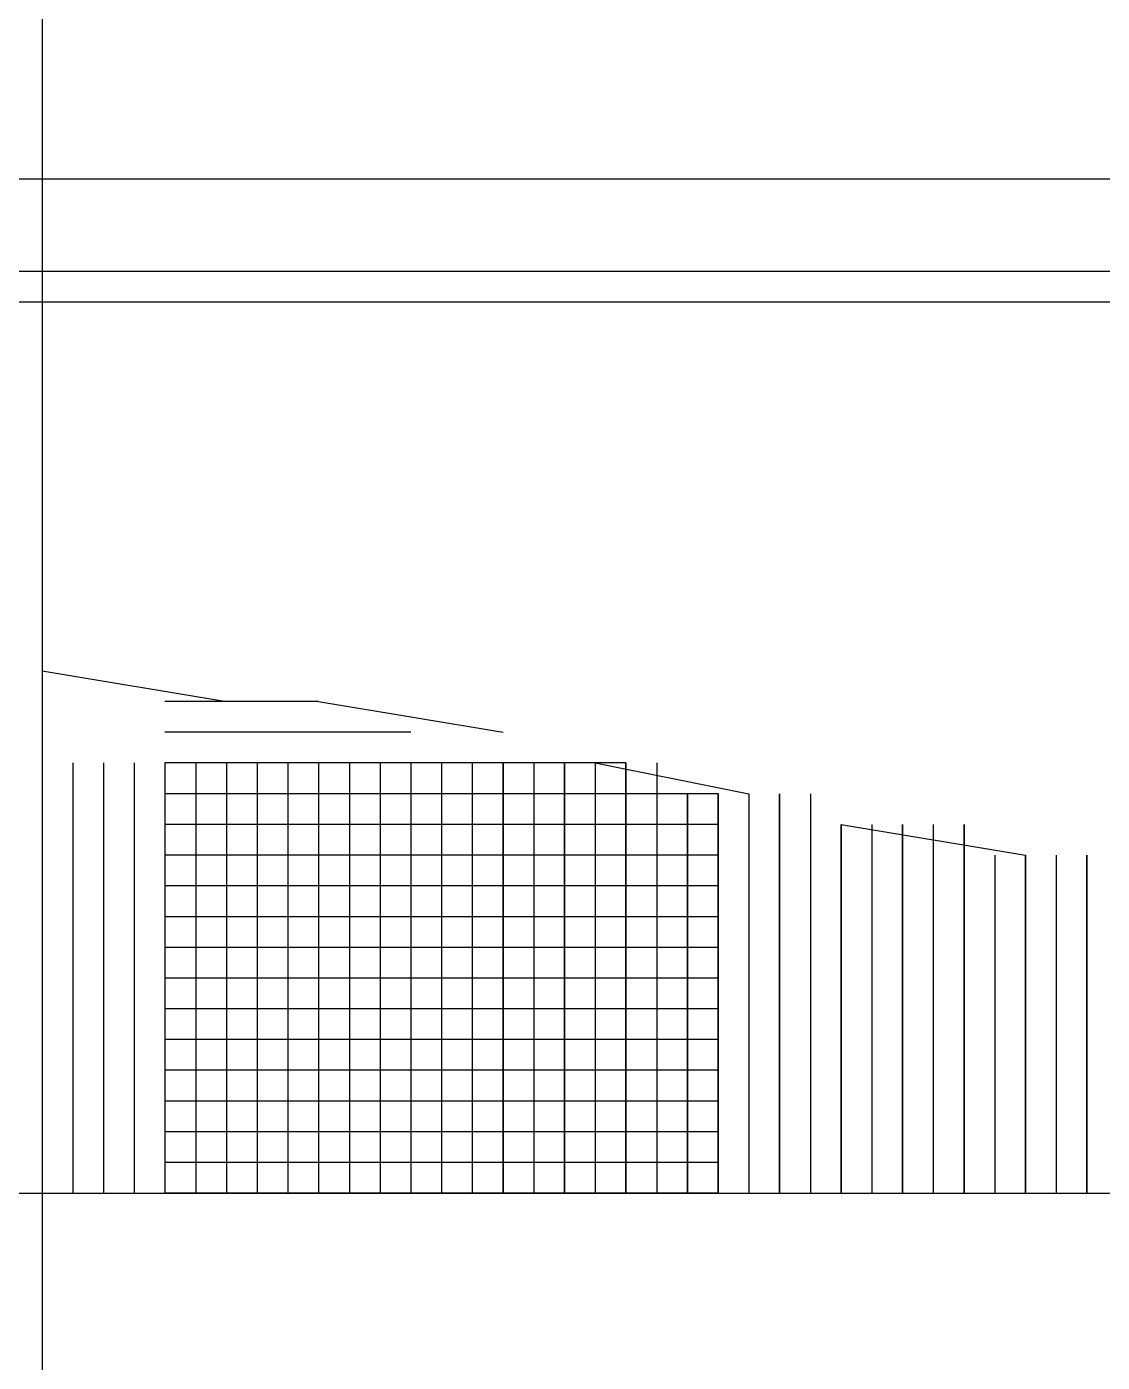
# Model space of a CAD drawing. Header units: metres. Extents: x 1 to 213, y 1 to 147.
# Drawn here: x 60.5807 to 60.9512, y 101.9968 to 102.4568 of the extents above; entities that cross this region are included whole.
import ezdxf

# ---------------------------------------------------------------- set-up
doc = ezdxf.new("R2010")
doc.units = ezdxf.units.M
doc.layers.add('00-BASE-ARQUITECTURA', color=8, linetype='Continuous')

msp = doc.modelspace()

# ---------------------------------------------------------------- linework, layer by layer
at = {"layer": '00-BASE-ARQUITECTURA'}
for points in [[(60.58603, 102.84878), (60.58603, 98.08629), (64.35369, 95.58862)], [(60.58603, 102.23494), (60.64953, 102.22436)], [(60.58603, 102.23494), (60.64953, 102.22436)], [(60.68128, 102.22436), (60.6707, 102.22436), (60.66011, 102.22436), (60.64953, 102.22436), (60.63895, 102.22436), (60.62836, 102.22436)], [(60.68128, 102.22436), (60.74478, 102.21378)], [(60.68128, 102.22436), (60.74478, 102.21378)], [(60.71303, 102.21378), (60.70244, 102.21378), (60.69186, 102.21378), (60.68128, 102.21378), (60.6707, 102.21378), (60.66011, 102.21378), (60.64953, 102.21378), (60.63895, 102.21378), (60.62836, 102.21378)], [(60.71303, 102.21378), (60.70244, 102.21378), (60.69186, 102.21378), (60.68128, 102.21378), (60.6707, 102.21378), (60.66011, 102.21378), (60.64953, 102.21378)], [(60.58603, 102.2032), (60.58603, 102.19261), (60.58603, 102.18203), (60.58603, 102.17145), (60.58603, 102.16086), (60.58603, 102.15028), (60.58603, 102.1397), (60.58603, 102.12912), (60.58603, 102.11853), (60.58603, 102.10795), (60.58603, 102.09737), (60.58603, 102.08678), (60.58603, 102.0762), (60.58603, 102.06562), (60.58603, 102.05503)], [(60.58603, 102.2032), (60.58603, 102.19261), (60.58603, 102.18203), (60.58603, 102.17145), (60.58603, 102.16086), (60.58603, 102.15028), (60.58603, 102.1397), (60.58603, 102.12912), (60.58603, 102.11853), (60.58603, 102.10795), (60.58603, 102.09737), (60.58603, 102.08678), (60.58603, 102.0762), (60.58603, 102.06562), (60.58603, 102.05503)], [(60.59662, 102.2032), (60.59662, 102.19261), (60.59662, 102.18203), (60.59662, 102.17145), (60.59662, 102.16086), (60.59662, 102.15028), (60.59662, 102.1397), (60.59662, 102.12912), (60.59662, 102.11853), (60.59662, 102.10795), (60.59662, 102.09737), (60.59662, 102.08678), (60.59662, 102.0762), (60.59662, 102.06562), (60.59662, 102.05503)], [(60.59662, 102.2032), (60.59662, 102.19261), (60.59662, 102.18203), (60.59662, 102.17145), (60.59662, 102.16086), (60.59662, 102.15028), (60.59662, 102.1397), (60.59662, 102.12912), (60.59662, 102.11853), (60.59662, 102.10795), (60.59662, 102.09737), (60.59662, 102.08678), (60.59662, 102.0762), (60.59662, 102.06562), (60.59662, 102.05503)], [(60.59662, 102.2032), (60.59662, 102.19261), (60.59662, 102.18203), (60.59662, 102.17145), (60.59662, 102.16086), (60.59662, 102.15028), (60.59662, 102.1397), (60.59662, 102.12912), (60.59662, 102.11853), (60.59662, 102.10795), (60.59662, 102.09737), (60.59662, 102.08678), (60.59662, 102.0762), (60.59662, 102.06562), (60.59662, 102.05503)], [(60.59662, 102.2032), (60.59662, 102.19261), (60.59662, 102.18203), (60.59662, 102.17145), (60.59662, 102.16086), (60.59662, 102.15028), (60.59662, 102.1397), (60.59662, 102.12912), (60.59662, 102.11853), (60.59662, 102.10795), (60.59662, 102.09737), (60.59662, 102.08678), (60.59662, 102.0762), (60.59662, 102.06562), (60.59662, 102.05503)], [(60.6072, 102.2032), (60.6072, 102.19261), (60.6072, 102.18203), (60.6072, 102.17145), (60.6072, 102.16086), (60.6072, 102.15028), (60.6072, 102.1397), (60.6072, 102.12912), (60.6072, 102.11853), (60.6072, 102.10795), (60.6072, 102.09737), (60.6072, 102.08678), (60.6072, 102.0762), (60.6072, 102.06562), (60.6072, 102.05503)], [(60.6072, 102.2032), (60.6072, 102.19261), (60.6072, 102.18203), (60.6072, 102.17145), (60.6072, 102.16086), (60.6072, 102.15028), (60.6072, 102.1397), (60.6072, 102.12912), (60.6072, 102.11853), (60.6072, 102.10795), (60.6072, 102.09737), (60.6072, 102.08678), (60.6072, 102.0762), (60.6072, 102.06562), (60.6072, 102.05503)], [(60.61778, 102.2032), (60.61778, 102.19261), (60.61778, 102.18203), (60.61778, 102.17145), (60.61778, 102.16086), (60.61778, 102.15028), (60.61778, 102.1397), (60.61778, 102.12912), (60.61778, 102.11853), (60.61778, 102.10795), (60.61778, 102.09737), (60.61778, 102.08678), (60.61778, 102.0762), (60.61778, 102.06562), (60.61778, 102.05503)], [(60.61778, 102.2032), (60.61778, 102.19261), (60.61778, 102.18203), (60.61778, 102.17145), (60.61778, 102.16086), (60.61778, 102.15028), (60.61778, 102.1397), (60.61778, 102.12912), (60.61778, 102.11853), (60.61778, 102.10795), (60.61778, 102.09737), (60.61778, 102.08678), (60.61778, 102.0762), (60.61778, 102.06562), (60.61778, 102.05503)], [(60.61778, 102.2032), (60.61778, 102.19261), (60.61778, 102.18203), (60.61778, 102.17145), (60.61778, 102.16086), (60.61778, 102.15028), (60.61778, 102.1397), (60.61778, 102.12912), (60.61778, 102.11853), (60.61778, 102.10795), (60.61778, 102.09737), (60.61778, 102.08678), (60.61778, 102.0762), (60.61778, 102.06562), (60.61778, 102.05503)], [(60.61778, 102.2032), (60.61778, 102.19261), (60.61778, 102.18203), (60.61778, 102.17145), (60.61778, 102.16086), (60.61778, 102.15028), (60.61778, 102.1397), (60.61778, 102.12912), (60.61778, 102.11853), (60.61778, 102.10795), (60.61778, 102.09737), (60.61778, 102.08678), (60.61778, 102.0762), (60.61778, 102.06562), (60.61778, 102.05503)], [(60.62836, 102.2032), (60.62836, 102.19261), (60.62836, 102.18203), (60.62836, 102.17145), (60.62836, 102.16086), (60.62836, 102.15028), (60.62836, 102.1397), (60.62836, 102.12912), (60.62836, 102.11853), (60.62836, 102.10795), (60.62836, 102.09737), (60.62836, 102.08678), (60.62836, 102.0762), (60.62836, 102.06562), (60.62836, 102.05503)], [(60.78711, 102.2032), (60.77652, 102.2032), (60.76594, 102.2032), (60.75536, 102.2032), (60.74478, 102.2032), (60.73419, 102.2032), (60.72361, 102.2032), (60.71303, 102.2032), (60.70244, 102.2032), (60.69186, 102.2032), (60.68128, 102.2032), (60.6707, 102.2032), (60.66011, 102.2032), (60.64953, 102.2032), (60.63895, 102.2032), (60.62836, 102.2032)], [(60.74478, 102.2032), (60.73419, 102.2032), (60.72361, 102.2032), (60.71303, 102.2032), (60.70244, 102.2032), (60.69186, 102.2032), (60.68128, 102.2032), (60.6707, 102.2032), (60.66011, 102.2032), (60.64953, 102.2032), (60.63895, 102.2032), (60.62836, 102.2032)], [(60.62836, 102.2032), (60.62836, 102.19261), (60.62836, 102.18203), (60.62836, 102.17145), (60.62836, 102.16086), (60.62836, 102.15028), (60.62836, 102.1397), (60.62836, 102.12912), (60.62836, 102.11853), (60.62836, 102.10795), (60.62836, 102.09737), (60.62836, 102.08678), (60.62836, 102.0762), (60.62836, 102.06562), (60.62836, 102.05503)], [(60.63895, 102.2032), (60.63895, 102.19261), (60.63895, 102.18203), (60.63895, 102.17145), (60.63895, 102.16086), (60.63895, 102.15028), (60.63895, 102.1397), (60.63895, 102.12912), (60.63895, 102.11853), (60.63895, 102.10795), (60.63895, 102.09737), (60.63895, 102.08678), (60.63895, 102.0762), (60.63895, 102.06562), (60.63895, 102.05503)], [(60.63895, 102.2032), (60.63895, 102.19261), (60.63895, 102.18203), (60.63895, 102.17145), (60.63895, 102.16086), (60.63895, 102.15028), (60.63895, 102.1397), (60.63895, 102.12912), (60.63895, 102.11853), (60.63895, 102.10795), (60.63895, 102.09737), (60.63895, 102.08678), (60.63895, 102.0762), (60.63895, 102.06562), (60.63895, 102.05503)], [(60.63895, 102.2032), (60.63895, 102.19261), (60.63895, 102.18203), (60.63895, 102.17145), (60.63895, 102.16086), (60.63895, 102.15028), (60.63895, 102.1397), (60.63895, 102.12912), (60.63895, 102.11853), (60.63895, 102.10795), (60.63895, 102.09737), (60.63895, 102.08678), (60.63895, 102.0762), (60.63895, 102.06562), (60.63895, 102.05503)], [(60.63895, 102.2032), (60.63895, 102.19261), (60.63895, 102.18203), (60.63895, 102.17145), (60.63895, 102.16086), (60.63895, 102.15028), (60.63895, 102.1397), (60.63895, 102.12912), (60.63895, 102.11853), (60.63895, 102.10795), (60.63895, 102.09737), (60.63895, 102.08678), (60.63895, 102.0762), (60.63895, 102.06562), (60.63895, 102.05503)], [(60.78711, 102.2032), (60.77652, 102.2032), (60.76594, 102.2032), (60.75536, 102.2032), (60.74478, 102.2032), (60.73419, 102.2032), (60.72361, 102.2032), (60.71303, 102.2032), (60.70244, 102.2032), (60.69186, 102.2032), (60.68128, 102.2032), (60.6707, 102.2032), (60.66011, 102.2032), (60.64953, 102.2032)], [(60.74478, 102.2032), (60.73419, 102.2032), (60.72361, 102.2032), (60.71303, 102.2032), (60.70244, 102.2032), (60.69186, 102.2032), (60.68128, 102.2032), (60.6707, 102.2032), (60.66011, 102.2032), (60.64953, 102.2032)], [(60.64953, 102.2032), (60.64953, 102.19261), (60.64953, 102.18203), (60.64953, 102.17145), (60.64953, 102.16086), (60.64953, 102.15028), (60.64953, 102.1397), (60.64953, 102.12912), (60.64953, 102.11853), (60.64953, 102.10795), (60.64953, 102.09737), (60.64953, 102.08678), (60.64953, 102.0762), (60.64953, 102.06562), (60.64953, 102.05503)], [(60.64953, 102.2032), (60.64953, 102.19261), (60.64953, 102.18203), (60.64953, 102.17145), (60.64953, 102.16086), (60.64953, 102.15028), (60.64953, 102.1397), (60.64953, 102.12912), (60.64953, 102.11853), (60.64953, 102.10795), (60.64953, 102.09737), (60.64953, 102.08678), (60.64953, 102.0762), (60.64953, 102.06562), (60.64953, 102.05503)], [(60.66011, 102.2032), (60.66011, 102.19261), (60.66011, 102.18203), (60.66011, 102.17145), (60.66011, 102.16086), (60.66011, 102.15028), (60.66011, 102.1397), (60.66011, 102.12912), (60.66011, 102.11853), (60.66011, 102.10795), (60.66011, 102.09737), (60.66011, 102.08678), (60.66011, 102.0762), (60.66011, 102.06562), (60.66011, 102.05503)], [(60.66011, 102.2032), (60.66011, 102.19261), (60.66011, 102.18203), (60.66011, 102.17145), (60.66011, 102.16086), (60.66011, 102.15028), (60.66011, 102.1397), (60.66011, 102.12912), (60.66011, 102.11853), (60.66011, 102.10795), (60.66011, 102.09737), (60.66011, 102.08678), (60.66011, 102.0762), (60.66011, 102.06562), (60.66011, 102.05503)], [(60.66011, 102.2032), (60.66011, 102.19261), (60.66011, 102.18203), (60.66011, 102.17145), (60.66011, 102.16086), (60.66011, 102.15028), (60.66011, 102.1397), (60.66011, 102.12912), (60.66011, 102.11853), (60.66011, 102.10795), (60.66011, 102.09737), (60.66011, 102.08678), (60.66011, 102.0762), (60.66011, 102.06562), (60.66011, 102.05503)], [(60.66011, 102.2032), (60.66011, 102.19261), (60.66011, 102.18203), (60.66011, 102.17145), (60.66011, 102.16086), (60.66011, 102.15028), (60.66011, 102.1397), (60.66011, 102.12912), (60.66011, 102.11853), (60.66011, 102.10795), (60.66011, 102.09737), (60.66011, 102.08678), (60.66011, 102.0762), (60.66011, 102.06562), (60.66011, 102.05503)], [(60.6707, 102.2032), (60.6707, 102.19261), (60.6707, 102.18203), (60.6707, 102.17145), (60.6707, 102.16086), (60.6707, 102.15028), (60.6707, 102.1397), (60.6707, 102.12912), (60.6707, 102.11853), (60.6707, 102.10795), (60.6707, 102.09737), (60.6707, 102.08678), (60.6707, 102.0762), (60.6707, 102.06562), (60.6707, 102.05503)], [(60.6707, 102.2032), (60.6707, 102.19261), (60.6707, 102.18203), (60.6707, 102.17145), (60.6707, 102.16086), (60.6707, 102.15028), (60.6707, 102.1397), (60.6707, 102.12912), (60.6707, 102.11853), (60.6707, 102.10795), (60.6707, 102.09737), (60.6707, 102.08678), (60.6707, 102.0762), (60.6707, 102.06562), (60.6707, 102.05503)], [(60.68128, 102.2032), (60.68128, 102.19261), (60.68128, 102.18203), (60.68128, 102.17145), (60.68128, 102.16086), (60.68128, 102.15028), (60.68128, 102.1397), (60.68128, 102.12912), (60.68128, 102.11853), (60.68128, 102.10795), (60.68128, 102.09737), (60.68128, 102.08678), (60.68128, 102.0762), (60.68128, 102.06562), (60.68128, 102.05503)], [(60.68128, 102.2032), (60.68128, 102.19261), (60.68128, 102.18203), (60.68128, 102.17145), (60.68128, 102.16086), (60.68128, 102.15028), (60.68128, 102.1397), (60.68128, 102.12912), (60.68128, 102.11853), (60.68128, 102.10795), (60.68128, 102.09737), (60.68128, 102.08678), (60.68128, 102.0762), (60.68128, 102.06562), (60.68128, 102.05503)], [(60.68128, 102.2032), (60.68128, 102.19261), (60.68128, 102.18203), (60.68128, 102.17145), (60.68128, 102.16086), (60.68128, 102.15028), (60.68128, 102.1397), (60.68128, 102.12912), (60.68128, 102.11853), (60.68128, 102.10795), (60.68128, 102.09737), (60.68128, 102.08678), (60.68128, 102.0762), (60.68128, 102.06562), (60.68128, 102.05503)], [(60.68128, 102.2032), (60.68128, 102.19261), (60.68128, 102.18203), (60.68128, 102.17145), (60.68128, 102.16086), (60.68128, 102.15028), (60.68128, 102.1397), (60.68128, 102.12912), (60.68128, 102.11853), (60.68128, 102.10795), (60.68128, 102.09737), (60.68128, 102.08678), (60.68128, 102.0762), (60.68128, 102.06562), (60.68128, 102.05503)], [(60.69186, 102.2032), (60.69186, 102.19261), (60.69186, 102.18203), (60.69186, 102.17145), (60.69186, 102.16086), (60.69186, 102.15028), (60.69186, 102.1397), (60.69186, 102.12912), (60.69186, 102.11853), (60.69186, 102.10795), (60.69186, 102.09737), (60.69186, 102.08678), (60.69186, 102.0762), (60.69186, 102.06562), (60.69186, 102.05503)], [(60.69186, 102.2032), (60.69186, 102.19261), (60.69186, 102.18203), (60.69186, 102.17145), (60.69186, 102.16086), (60.69186, 102.15028), (60.69186, 102.1397), (60.69186, 102.12912), (60.69186, 102.11853), (60.69186, 102.10795), (60.69186, 102.09737), (60.69186, 102.08678), (60.69186, 102.0762), (60.69186, 102.06562), (60.69186, 102.05503)], [(60.70244, 102.2032), (60.70244, 102.19261), (60.70244, 102.18203), (60.70244, 102.17145), (60.70244, 102.16086), (60.70244, 102.15028), (60.70244, 102.1397), (60.70244, 102.12912), (60.70244, 102.11853), (60.70244, 102.10795), (60.70244, 102.09737), (60.70244, 102.08678), (60.70244, 102.0762), (60.70244, 102.06562), (60.70244, 102.05503)], [(60.70244, 102.2032), (60.70244, 102.19261), (60.70244, 102.18203), (60.70244, 102.17145), (60.70244, 102.16086), (60.70244, 102.15028), (60.70244, 102.1397), (60.70244, 102.12912), (60.70244, 102.11853), (60.70244, 102.10795), (60.70244, 102.09737), (60.70244, 102.08678), (60.70244, 102.0762), (60.70244, 102.06562), (60.70244, 102.05503)], [(60.70244, 102.2032), (60.70244, 102.19261), (60.70244, 102.18203), (60.70244, 102.17145), (60.70244, 102.16086), (60.70244, 102.15028), (60.70244, 102.1397), (60.70244, 102.12912), (60.70244, 102.11853), (60.70244, 102.10795), (60.70244, 102.09737), (60.70244, 102.08678), (60.70244, 102.0762), (60.70244, 102.06562), (60.70244, 102.05503)], [(60.70244, 102.2032), (60.70244, 102.19261), (60.70244, 102.18203), (60.70244, 102.17145), (60.70244, 102.16086), (60.70244, 102.15028), (60.70244, 102.1397), (60.70244, 102.12912), (60.70244, 102.11853), (60.70244, 102.10795), (60.70244, 102.09737), (60.70244, 102.08678), (60.70244, 102.0762), (60.70244, 102.06562), (60.70244, 102.05503)], [(60.71303, 102.2032), (60.71303, 102.19261), (60.71303, 102.18203), (60.71303, 102.17145), (60.71303, 102.16086), (60.71303, 102.15028), (60.71303, 102.1397), (60.71303, 102.12912), (60.71303, 102.11853), (60.71303, 102.10795), (60.71303, 102.09737), (60.71303, 102.08678), (60.71303, 102.0762), (60.71303, 102.06562), (60.71303, 102.05503)], [(60.71303, 102.2032), (60.71303, 102.19261), (60.71303, 102.18203), (60.71303, 102.17145), (60.71303, 102.16086), (60.71303, 102.15028), (60.71303, 102.1397), (60.71303, 102.12912), (60.71303, 102.11853), (60.71303, 102.10795), (60.71303, 102.09737), (60.71303, 102.08678), (60.71303, 102.0762), (60.71303, 102.06562), (60.71303, 102.05503)], [(60.72361, 102.2032), (60.72361, 102.19261), (60.72361, 102.18203), (60.72361, 102.17145), (60.72361, 102.16086), (60.72361, 102.15028), (60.72361, 102.1397), (60.72361, 102.12912), (60.72361, 102.11853), (60.72361, 102.10795), (60.72361, 102.09737), (60.72361, 102.08678), (60.72361, 102.0762), (60.72361, 102.06562), (60.72361, 102.05503)], [(60.72361, 102.2032), (60.72361, 102.19261), (60.72361, 102.18203), (60.72361, 102.17145), (60.72361, 102.16086), (60.72361, 102.15028), (60.72361, 102.1397), (60.72361, 102.12912), (60.72361, 102.11853), (60.72361, 102.10795), (60.72361, 102.09737), (60.72361, 102.08678), (60.72361, 102.0762), (60.72361, 102.06562), (60.72361, 102.05503)], [(60.72361, 102.2032), (60.72361, 102.19261), (60.72361, 102.18203), (60.72361, 102.17145), (60.72361, 102.16086), (60.72361, 102.15028), (60.72361, 102.1397), (60.72361, 102.12912), (60.72361, 102.11853), (60.72361, 102.10795), (60.72361, 102.09737), (60.72361, 102.08678), (60.72361, 102.0762), (60.72361, 102.06562), (60.72361, 102.05503)], [(60.72361, 102.2032), (60.72361, 102.19261), (60.72361, 102.18203), (60.72361, 102.17145), (60.72361, 102.16086), (60.72361, 102.15028), (60.72361, 102.1397), (60.72361, 102.12912), (60.72361, 102.11853), (60.72361, 102.10795), (60.72361, 102.09737), (60.72361, 102.08678), (60.72361, 102.0762), (60.72361, 102.06562), (60.72361, 102.05503)], [(60.73419, 102.2032), (60.73419, 102.19261), (60.73419, 102.18203), (60.73419, 102.17145), (60.73419, 102.16086), (60.73419, 102.15028), (60.73419, 102.1397), (60.73419, 102.12912), (60.73419, 102.11853), (60.73419, 102.10795), (60.73419, 102.09737), (60.73419, 102.08678), (60.73419, 102.0762), (60.73419, 102.06562), (60.73419, 102.05503)], [(60.73419, 102.2032), (60.73419, 102.19261), (60.73419, 102.18203), (60.73419, 102.17145), (60.73419, 102.16086), (60.73419, 102.15028), (60.73419, 102.1397), (60.73419, 102.12912), (60.73419, 102.11853), (60.73419, 102.10795), (60.73419, 102.09737), (60.73419, 102.08678), (60.73419, 102.0762), (60.73419, 102.06562), (60.73419, 102.05503)], [(60.74478, 102.05503), (60.74478, 102.06562), (60.74478, 102.0762), (60.74478, 102.08678), (60.74478, 102.09737), (60.74478, 102.10795), (60.74478, 102.11853), (60.74478, 102.12912), (60.74478, 102.1397), (60.74478, 102.15028), (60.74478, 102.16086), (60.74478, 102.17145), (60.74478, 102.18203), (60.74478, 102.19261), (60.74478, 102.2032), (60.74478, 102.19261), (60.74478, 102.18203), (60.74478, 102.17145), (60.74478, 102.16086), (60.74478, 102.15028), (60.74478, 102.1397), (60.74478, 102.12912), (60.74478, 102.11853), (60.74478, 102.10795), (60.74478, 102.09737), (60.74478, 102.08678), (60.74478, 102.0762), (60.74478, 102.06562), (60.74478, 102.05503)], [(60.74478, 102.05503), (60.74478, 102.06562), (60.74478, 102.0762), (60.74478, 102.08678), (60.74478, 102.09737), (60.74478, 102.10795), (60.74478, 102.11853), (60.74478, 102.12912), (60.74478, 102.1397), (60.74478, 102.15028), (60.74478, 102.16086), (60.74478, 102.17145), (60.74478, 102.18203), (60.74478, 102.19261), (60.74478, 102.2032), (60.74478, 102.19261), (60.74478, 102.18203), (60.74478, 102.17145), (60.74478, 102.16086), (60.74478, 102.15028), (60.74478, 102.1397), (60.74478, 102.12912), (60.74478, 102.11853), (60.74478, 102.10795), (60.74478, 102.09737), (60.74478, 102.08678), (60.74478, 102.0762), (60.74478, 102.06562), (60.74478, 102.05503)], [(60.75536, 102.2032), (60.75536, 102.19261), (60.75536, 102.18203), (60.75536, 102.17145), (60.75536, 102.16086), (60.75536, 102.15028), (60.75536, 102.1397), (60.75536, 102.12912), (60.75536, 102.11853), (60.75536, 102.10795), (60.75536, 102.09737), (60.75536, 102.08678), (60.75536, 102.0762), (60.75536, 102.06562), (60.75536, 102.05503)], [(60.75536, 102.2032), (60.75536, 102.19261), (60.75536, 102.18203), (60.75536, 102.17145), (60.75536, 102.16086), (60.75536, 102.15028), (60.75536, 102.1397), (60.75536, 102.12912), (60.75536, 102.11853), (60.75536, 102.10795), (60.75536, 102.09737), (60.75536, 102.08678), (60.75536, 102.0762), (60.75536, 102.06562), (60.75536, 102.05503)], [(60.76594, 102.05503), (60.76594, 102.06562), (60.76594, 102.0762), (60.76594, 102.08678), (60.76594, 102.09737), (60.76594, 102.10795), (60.76594, 102.11853), (60.76594, 102.12912), (60.76594, 102.1397), (60.76594, 102.15028), (60.76594, 102.16086), (60.76594, 102.17145), (60.76594, 102.18203), (60.76594, 102.19261), (60.76594, 102.2032), (60.76594, 102.19261), (60.76594, 102.18203), (60.76594, 102.17145), (60.76594, 102.16086), (60.76594, 102.15028), (60.76594, 102.1397), (60.76594, 102.12912), (60.76594, 102.11853), (60.76594, 102.10795), (60.76594, 102.09737), (60.76594, 102.08678), (60.76594, 102.0762), (60.76594, 102.06562), (60.76594, 102.05503)], [(60.76594, 102.05503), (60.76594, 102.06562), (60.76594, 102.0762), (60.76594, 102.08678), (60.76594, 102.09737), (60.76594, 102.10795), (60.76594, 102.11853), (60.76594, 102.12912), (60.76594, 102.1397), (60.76594, 102.15028), (60.76594, 102.16086), (60.76594, 102.17145), (60.76594, 102.18203), (60.76594, 102.19261), (60.76594, 102.2032), (60.76594, 102.19261), (60.76594, 102.18203), (60.76594, 102.17145), (60.76594, 102.16086), (60.76594, 102.15028), (60.76594, 102.1397), (60.76594, 102.12912), (60.76594, 102.11853), (60.76594, 102.10795), (60.76594, 102.09737), (60.76594, 102.08678), (60.76594, 102.0762), (60.76594, 102.06562), (60.76594, 102.05503)], [(60.77652, 102.2032), (60.77652, 102.19261), (60.77652, 102.18203), (60.77652, 102.17145), (60.77652, 102.16086), (60.77652, 102.15028), (60.77652, 102.1397), (60.77652, 102.12912), (60.77652, 102.11853), (60.77652, 102.10795), (60.77652, 102.09737), (60.77652, 102.08678), (60.77652, 102.0762), (60.77652, 102.06562), (60.77652, 102.05503)], [(60.77652, 102.2032), (60.82945, 102.19261)], [(60.77652, 102.2032), (60.77652, 102.19261), (60.77652, 102.18203), (60.77652, 102.17145), (60.77652, 102.16086), (60.77652, 102.15028), (60.77652, 102.1397), (60.77652, 102.12912), (60.77652, 102.11853), (60.77652, 102.10795), (60.77652, 102.09737), (60.77652, 102.08678), (60.77652, 102.0762), (60.77652, 102.06562), (60.77652, 102.05503)], [(60.77652, 102.2032), (60.82945, 102.19261)], [(60.78711, 102.05503), (60.78711, 102.06562), (60.78711, 102.0762), (60.78711, 102.08678), (60.78711, 102.09737), (60.78711, 102.10795), (60.78711, 102.11853), (60.78711, 102.12912), (60.78711, 102.1397), (60.78711, 102.15028), (60.78711, 102.16086), (60.78711, 102.17145), (60.78711, 102.18203), (60.78711, 102.19261), (60.78711, 102.2032), (60.78711, 102.19261), (60.78711, 102.18203), (60.78711, 102.17145), (60.78711, 102.16086), (60.78711, 102.15028), (60.78711, 102.1397), (60.78711, 102.12912), (60.78711, 102.11853), (60.78711, 102.10795), (60.78711, 102.09737), (60.78711, 102.08678), (60.78711, 102.0762), (60.78711, 102.06562), (60.78711, 102.05503)], [(60.78711, 102.05503), (60.78711, 102.06562), (60.78711, 102.0762), (60.78711, 102.08678), (60.78711, 102.09737), (60.78711, 102.10795), (60.78711, 102.11853), (60.78711, 102.12912), (60.78711, 102.1397), (60.78711, 102.15028), (60.78711, 102.16086), (60.78711, 102.17145), (60.78711, 102.18203), (60.78711, 102.19261), (60.78711, 102.2032), (60.78711, 102.19261), (60.78711, 102.18203), (60.78711, 102.17145), (60.78711, 102.16086), (60.78711, 102.15028), (60.78711, 102.1397), (60.78711, 102.12912), (60.78711, 102.11853), (60.78711, 102.10795), (60.78711, 102.09737), (60.78711, 102.08678), (60.78711, 102.0762), (60.78711, 102.06562), (60.78711, 102.05503)], [(60.79769, 102.2032), (60.79769, 102.19261), (60.79769, 102.18203), (60.79769, 102.17145), (60.79769, 102.16086), (60.79769, 102.15028), (60.79769, 102.1397), (60.79769, 102.12912), (60.79769, 102.11853), (60.79769, 102.10795), (60.79769, 102.09737), (60.79769, 102.08678), (60.79769, 102.0762), (60.79769, 102.06562), (60.79769, 102.05503)], [(60.79769, 102.2032), (60.79769, 102.19261), (60.79769, 102.18203), (60.79769, 102.17145), (60.79769, 102.16086), (60.79769, 102.15028), (60.79769, 102.1397), (60.79769, 102.12912), (60.79769, 102.11853), (60.79769, 102.10795), (60.79769, 102.09737), (60.79769, 102.08678), (60.79769, 102.0762), (60.79769, 102.06562), (60.79769, 102.05503)], [(60.81887, 102.19261), (60.80827, 102.19261), (60.79769, 102.19261), (60.78711, 102.19261), (60.77652, 102.19261), (60.76594, 102.19261), (60.75536, 102.19261), (60.74478, 102.19261), (60.73419, 102.19261), (60.72361, 102.19261), (60.71303, 102.19261), (60.70244, 102.19261), (60.69186, 102.19261), (60.68128, 102.19261), (60.6707, 102.19261), (60.66011, 102.19261), (60.64953, 102.19261), (60.63895, 102.19261), (60.62836, 102.19261)], [(60.81887, 102.19261), (60.80827, 102.19261), (60.79769, 102.19261), (60.78711, 102.19261), (60.77652, 102.19261), (60.76594, 102.19261), (60.75536, 102.19261), (60.74478, 102.19261), (60.73419, 102.19261), (60.72361, 102.19261), (60.71303, 102.19261), (60.70244, 102.19261), (60.69186, 102.19261), (60.68128, 102.19261), (60.6707, 102.19261), (60.66011, 102.19261), (60.64953, 102.19261), (60.63895, 102.19261), (60.62836, 102.19261)], [(60.81887, 102.19261), (60.80827, 102.19261), (60.79769, 102.19261), (60.78711, 102.19261), (60.77652, 102.19261), (60.76594, 102.19261), (60.75536, 102.19261), (60.74478, 102.19261), (60.73419, 102.19261), (60.72361, 102.19261), (60.71303, 102.19261), (60.70244, 102.19261), (60.69186, 102.19261), (60.68128, 102.19261), (60.6707, 102.19261), (60.66011, 102.19261), (60.64953, 102.19261)], [(60.81887, 102.19261), (60.80827, 102.19261), (60.79769, 102.19261), (60.78711, 102.19261), (60.77652, 102.19261), (60.76594, 102.19261), (60.75536, 102.19261), (60.74478, 102.19261), (60.73419, 102.19261), (60.72361, 102.19261), (60.71303, 102.19261), (60.70244, 102.19261), (60.69186, 102.19261), (60.68128, 102.19261), (60.6707, 102.19261), (60.66011, 102.19261), (60.64953, 102.19261)], [(60.80827, 102.05503), (60.80827, 102.06562), (60.80827, 102.0762), (60.80827, 102.08678), (60.80827, 102.09737), (60.80827, 102.10795), (60.80827, 102.11853), (60.80827, 102.12912), (60.80827, 102.1397), (60.80827, 102.15028), (60.80827, 102.16086), (60.80827, 102.17145), (60.80827, 102.18203), (60.80827, 102.19261), (60.80827, 102.18203), (60.80827, 102.17145), (60.80827, 102.16086), (60.80827, 102.15028), (60.80827, 102.1397), (60.80827, 102.12912), (60.80827, 102.11853), (60.80827, 102.10795), (60.80827, 102.09737), (60.80827, 102.08678), (60.80827, 102.0762), (60.80827, 102.06562), (60.80827, 102.05503)], [(60.80827, 102.05503), (60.80827, 102.06562), (60.80827, 102.0762), (60.80827, 102.08678), (60.80827, 102.09737), (60.80827, 102.10795), (60.80827, 102.11853), (60.80827, 102.12912), (60.80827, 102.1397), (60.80827, 102.15028), (60.80827, 102.16086), (60.80827, 102.17145), (60.80827, 102.18203), (60.80827, 102.19261), (60.80827, 102.18203), (60.80827, 102.17145), (60.80827, 102.16086), (60.80827, 102.15028), (60.80827, 102.1397), (60.80827, 102.12912), (60.80827, 102.11853), (60.80827, 102.10795), (60.80827, 102.09737), (60.80827, 102.08678), (60.80827, 102.0762), (60.80827, 102.06562), (60.80827, 102.05503)], [(60.81887, 102.05503), (60.81887, 102.06562), (60.81887, 102.0762), (60.81887, 102.08678), (60.81887, 102.09737), (60.81887, 102.10795), (60.81887, 102.11853), (60.81887, 102.12912), (60.81887, 102.1397), (60.81887, 102.15028), (60.81887, 102.16086), (60.81887, 102.17145), (60.81887, 102.18203), (60.81887, 102.19261), (60.81887, 102.18203), (60.81887, 102.17145), (60.81887, 102.16086), (60.81887, 102.15028), (60.81887, 102.1397), (60.81887, 102.12912), (60.81887, 102.11853), (60.81887, 102.10795), (60.81887, 102.09737), (60.81887, 102.08678), (60.81887, 102.0762), (60.81887, 102.06562), (60.81887, 102.05503)], [(60.81887, 102.05503), (60.81887, 102.06562), (60.81887, 102.0762), (60.81887, 102.08678), (60.81887, 102.09737), (60.81887, 102.10795), (60.81887, 102.11853), (60.81887, 102.12912), (60.81887, 102.1397), (60.81887, 102.15028), (60.81887, 102.16086), (60.81887, 102.17145), (60.81887, 102.18203), (60.81887, 102.19261), (60.81887, 102.18203), (60.81887, 102.17145), (60.81887, 102.16086), (60.81887, 102.15028), (60.81887, 102.1397), (60.81887, 102.12912), (60.81887, 102.11853), (60.81887, 102.10795), (60.81887, 102.09737), (60.81887, 102.08678), (60.81887, 102.0762), (60.81887, 102.06562), (60.81887, 102.05503)], [(60.82945, 102.19261), (60.82945, 102.18203), (60.82945, 102.17145), (60.82945, 102.16086), (60.82945, 102.15028), (60.82945, 102.1397), (60.82945, 102.12912), (60.82945, 102.11853), (60.82945, 102.10795), (60.82945, 102.09737), (60.82945, 102.08678), (60.82945, 102.0762), (60.82945, 102.06562), (60.82945, 102.05503)], [(60.82945, 102.19261), (60.82945, 102.18203), (60.82945, 102.17145), (60.82945, 102.16086), (60.82945, 102.15028), (60.82945, 102.1397), (60.82945, 102.12912), (60.82945, 102.11853), (60.82945, 102.10795), (60.82945, 102.09737), (60.82945, 102.08678), (60.82945, 102.0762), (60.82945, 102.06562), (60.82945, 102.05503)], [(60.84003, 102.05503), (60.84003, 102.06562), (60.84003, 102.0762), (60.84003, 102.08678), (60.84003, 102.09737), (60.84003, 102.10795), (60.84003, 102.11853), (60.84003, 102.12912), (60.84003, 102.1397), (60.84003, 102.15028), (60.84003, 102.16086), (60.84003, 102.17145), (60.84003, 102.18203), (60.84003, 102.19261), (60.84003, 102.18203), (60.84003, 102.17145), (60.84003, 102.16086), (60.84003, 102.15028), (60.84003, 102.1397), (60.84003, 102.12912), (60.84003, 102.11853), (60.84003, 102.10795), (60.84003, 102.09737), (60.84003, 102.08678), (60.84003, 102.0762), (60.84003, 102.06562), (60.84003, 102.05503)], [(60.84003, 102.05503), (60.84003, 102.06562), (60.84003, 102.0762), (60.84003, 102.08678), (60.84003, 102.09737), (60.84003, 102.10795), (60.84003, 102.11853), (60.84003, 102.12912), (60.84003, 102.1397), (60.84003, 102.15028), (60.84003, 102.16086), (60.84003, 102.17145), (60.84003, 102.18203), (60.84003, 102.19261), (60.84003, 102.18203), (60.84003, 102.17145), (60.84003, 102.16086), (60.84003, 102.15028), (60.84003, 102.1397), (60.84003, 102.12912), (60.84003, 102.11853), (60.84003, 102.10795), (60.84003, 102.09737), (60.84003, 102.08678), (60.84003, 102.0762), (60.84003, 102.06562), (60.84003, 102.05503)], [(60.85062, 102.19261), (60.85062, 102.18203), (60.85062, 102.17145), (60.85062, 102.16086), (60.85062, 102.15028), (60.85062, 102.1397), (60.85062, 102.12912), (60.85062, 102.11853), (60.85062, 102.10795), (60.85062, 102.09737), (60.85062, 102.08678), (60.85062, 102.0762), (60.85062, 102.06562), (60.85062, 102.05503)], [(60.85062, 102.19261), (60.85062, 102.18203), (60.85062, 102.17145), (60.85062, 102.16086), (60.85062, 102.15028), (60.85062, 102.1397), (60.85062, 102.12912), (60.85062, 102.11853), (60.85062, 102.10795), (60.85062, 102.09737), (60.85062, 102.08678), (60.85062, 102.0762), (60.85062, 102.06562), (60.85062, 102.05503)], [(60.81887, 102.18203), (60.80827, 102.18203), (60.79769, 102.18203), (60.78711, 102.18203), (60.77652, 102.18203), (60.76594, 102.18203), (60.75536, 102.18203), (60.74478, 102.18203), (60.73419, 102.18203), (60.72361, 102.18203), (60.71303, 102.18203), (60.70244, 102.18203), (60.69186, 102.18203), (60.68128, 102.18203), (60.6707, 102.18203), (60.66011, 102.18203), (60.64953, 102.18203), (60.63895, 102.18203), (60.62836, 102.18203)], [(60.81887, 102.18203), (60.80827, 102.18203), (60.79769, 102.18203), (60.78711, 102.18203), (60.77652, 102.18203), (60.76594, 102.18203), (60.75536, 102.18203), (60.74478, 102.18203), (60.73419, 102.18203), (60.72361, 102.18203), (60.71303, 102.18203), (60.70244, 102.18203), (60.69186, 102.18203), (60.68128, 102.18203), (60.6707, 102.18203), (60.66011, 102.18203), (60.64953, 102.18203)], [(60.8612, 102.05503), (60.8612, 102.06562), (60.8612, 102.0762), (60.8612, 102.08678), (60.8612, 102.09737), (60.8612, 102.10795), (60.8612, 102.11853), (60.8612, 102.12912), (60.8612, 102.1397), (60.8612, 102.15028), (60.8612, 102.16086), (60.8612, 102.17145), (60.8612, 102.18203), (60.8612, 102.17145), (60.8612, 102.16086), (60.8612, 102.15028), (60.8612, 102.1397), (60.8612, 102.12912), (60.8612, 102.11853), (60.8612, 102.10795), (60.8612, 102.09737), (60.8612, 102.08678), (60.8612, 102.0762), (60.8612, 102.06562), (60.8612, 102.05503)], [(60.8612, 102.18203), (60.9247, 102.17145)], [(60.8612, 102.05503), (60.8612, 102.06562), (60.8612, 102.0762), (60.8612, 102.08678), (60.8612, 102.09737), (60.8612, 102.10795), (60.8612, 102.11853), (60.8612, 102.12912), (60.8612, 102.1397), (60.8612, 102.15028), (60.8612, 102.16086), (60.8612, 102.17145), (60.8612, 102.18203), (60.8612, 102.17145), (60.8612, 102.16086), (60.8612, 102.15028), (60.8612, 102.1397), (60.8612, 102.12912), (60.8612, 102.11853), (60.8612, 102.10795), (60.8612, 102.09737), (60.8612, 102.08678), (60.8612, 102.0762), (60.8612, 102.06562), (60.8612, 102.05503)], [(60.8612, 102.18203), (60.9247, 102.17145)], [(60.87178, 102.18203), (60.87178, 102.17145), (60.87178, 102.16086), (60.87178, 102.15028), (60.87178, 102.1397), (60.87178, 102.12912), (60.87178, 102.11853), (60.87178, 102.10795), (60.87178, 102.09737), (60.87178, 102.08678), (60.87178, 102.0762), (60.87178, 102.06562), (60.87178, 102.05503)], [(60.87178, 102.18203), (60.87178, 102.17145), (60.87178, 102.16086), (60.87178, 102.15028), (60.87178, 102.1397), (60.87178, 102.12912), (60.87178, 102.11853), (60.87178, 102.10795), (60.87178, 102.09737), (60.87178, 102.08678), (60.87178, 102.0762), (60.87178, 102.06562), (60.87178, 102.05503)], [(60.88236, 102.05503), (60.88236, 102.06562), (60.88236, 102.0762), (60.88236, 102.08678), (60.88236, 102.09737), (60.88236, 102.10795), (60.88236, 102.11853), (60.88236, 102.12912), (60.88236, 102.1397), (60.88236, 102.15028), (60.88236, 102.16086), (60.88236, 102.17145), (60.88236, 102.18203), (60.88236, 102.17145), (60.88236, 102.16086), (60.88236, 102.15028), (60.88236, 102.1397), (60.88236, 102.12912), (60.88236, 102.11853), (60.88236, 102.10795), (60.88236, 102.09737), (60.88236, 102.08678), (60.88236, 102.0762), (60.88236, 102.06562), (60.88236, 102.05503)], [(60.88236, 102.05503), (60.88236, 102.06562), (60.88236, 102.0762), (60.88236, 102.08678), (60.88236, 102.09737), (60.88236, 102.10795), (60.88236, 102.11853), (60.88236, 102.12912), (60.88236, 102.1397), (60.88236, 102.15028), (60.88236, 102.16086), (60.88236, 102.17145), (60.88236, 102.18203), (60.88236, 102.17145), (60.88236, 102.16086), (60.88236, 102.15028), (60.88236, 102.1397), (60.88236, 102.12912), (60.88236, 102.11853), (60.88236, 102.10795), (60.88236, 102.09737), (60.88236, 102.08678), (60.88236, 102.0762), (60.88236, 102.06562), (60.88236, 102.05503)], [(60.89295, 102.18203), (60.89295, 102.17145), (60.89295, 102.16086), (60.89295, 102.15028), (60.89295, 102.1397), (60.89295, 102.12912), (60.89295, 102.11853), (60.89295, 102.10795), (60.89295, 102.09737), (60.89295, 102.08678), (60.89295, 102.0762), (60.89295, 102.06562), (60.89295, 102.05503)], [(60.89295, 102.18203), (60.89295, 102.17145), (60.89295, 102.16086), (60.89295, 102.15028), (60.89295, 102.1397), (60.89295, 102.12912), (60.89295, 102.11853), (60.89295, 102.10795), (60.89295, 102.09737), (60.89295, 102.08678), (60.89295, 102.0762), (60.89295, 102.06562), (60.89295, 102.05503)], [(60.90353, 102.05503), (60.90353, 102.06562), (60.90353, 102.0762), (60.90353, 102.08678), (60.90353, 102.09737), (60.90353, 102.10795), (60.90353, 102.11853), (60.90353, 102.12912), (60.90353, 102.1397), (60.90353, 102.15028), (60.90353, 102.16086), (60.90353, 102.17145), (60.90353, 102.18203), (60.90353, 102.17145), (60.90353, 102.16086), (60.90353, 102.15028), (60.90353, 102.1397), (60.90353, 102.12912), (60.90353, 102.11853), (60.90353, 102.10795), (60.90353, 102.09737), (60.90353, 102.08678), (60.90353, 102.0762), (60.90353, 102.06562), (60.90353, 102.05503)], [(60.90353, 102.05503), (60.90353, 102.06562), (60.90353, 102.0762), (60.90353, 102.08678), (60.90353, 102.09737), (60.90353, 102.10795), (60.90353, 102.11853), (60.90353, 102.12912), (60.90353, 102.1397), (60.90353, 102.15028), (60.90353, 102.16086), (60.90353, 102.17145), (60.90353, 102.18203), (60.90353, 102.17145), (60.90353, 102.16086), (60.90353, 102.15028), (60.90353, 102.1397), (60.90353, 102.12912), (60.90353, 102.11853), (60.90353, 102.10795), (60.90353, 102.09737), (60.90353, 102.08678), (60.90353, 102.0762), (60.90353, 102.06562), (60.90353, 102.05503)], [(60.81887, 102.17145), (60.80827, 102.17145), (60.79769, 102.17145), (60.78711, 102.17145), (60.77652, 102.17145), (60.76594, 102.17145), (60.75536, 102.17145), (60.74478, 102.17145), (60.73419, 102.17145), (60.72361, 102.17145), (60.71303, 102.17145), (60.70244, 102.17145), (60.69186, 102.17145), (60.68128, 102.17145), (60.6707, 102.17145), (60.66011, 102.17145), (60.64953, 102.17145), (60.63895, 102.17145), (60.62836, 102.17145)], [(60.81887, 102.17145), (60.80827, 102.17145), (60.79769, 102.17145), (60.78711, 102.17145), (60.77652, 102.17145), (60.76594, 102.17145), (60.75536, 102.17145), (60.74478, 102.17145), (60.73419, 102.17145), (60.72361, 102.17145), (60.71303, 102.17145), (60.70244, 102.17145), (60.69186, 102.17145), (60.68128, 102.17145), (60.6707, 102.17145), (60.66011, 102.17145), (60.64953, 102.17145), (60.63895, 102.17145), (60.62836, 102.17145)], [(60.81887, 102.17145), (60.80827, 102.17145), (60.79769, 102.17145), (60.78711, 102.17145), (60.77652, 102.17145), (60.76594, 102.17145), (60.75536, 102.17145), (60.74478, 102.17145), (60.73419, 102.17145), (60.72361, 102.17145), (60.71303, 102.17145), (60.70244, 102.17145), (60.69186, 102.17145), (60.68128, 102.17145), (60.6707, 102.17145), (60.66011, 102.17145), (60.64953, 102.17145)], [(60.81887, 102.17145), (60.80827, 102.17145), (60.79769, 102.17145), (60.78711, 102.17145), (60.77652, 102.17145), (60.76594, 102.17145), (60.75536, 102.17145), (60.74478, 102.17145), (60.73419, 102.17145), (60.72361, 102.17145), (60.71303, 102.17145), (60.70244, 102.17145), (60.69186, 102.17145), (60.68128, 102.17145), (60.6707, 102.17145), (60.66011, 102.17145), (60.64953, 102.17145)], [(60.91411, 102.17145), (60.91411, 102.16086), (60.91411, 102.15028), (60.91411, 102.1397), (60.91411, 102.12912), (60.91411, 102.11853), (60.91411, 102.10795), (60.91411, 102.09737), (60.91411, 102.08678), (60.91411, 102.0762), (60.91411, 102.06562), (60.91411, 102.05503)], [(60.91411, 102.17145), (60.91411, 102.16086), (60.91411, 102.15028), (60.91411, 102.1397), (60.91411, 102.12912), (60.91411, 102.11853), (60.91411, 102.10795), (60.91411, 102.09737), (60.91411, 102.08678), (60.91411, 102.0762), (60.91411, 102.06562), (60.91411, 102.05503)], [(60.9247, 102.05503), (60.9247, 102.06562), (60.9247, 102.0762), (60.9247, 102.08678), (60.9247, 102.09737), (60.9247, 102.10795), (60.9247, 102.11853), (60.9247, 102.12912), (60.9247, 102.1397), (60.9247, 102.15028), (60.9247, 102.16086), (60.9247, 102.17145), (60.9247, 102.16086), (60.9247, 102.15028), (60.9247, 102.1397), (60.9247, 102.12912), (60.9247, 102.11853), (60.9247, 102.10795), (60.9247, 102.09737), (60.9247, 102.08678), (60.9247, 102.0762), (60.9247, 102.06562), (60.9247, 102.05503)], [(60.9247, 102.05503), (60.9247, 102.06562), (60.9247, 102.0762), (60.9247, 102.08678), (60.9247, 102.09737), (60.9247, 102.10795), (60.9247, 102.11853), (60.9247, 102.12912), (60.9247, 102.1397), (60.9247, 102.15028), (60.9247, 102.16086), (60.9247, 102.17145), (60.9247, 102.16086), (60.9247, 102.15028), (60.9247, 102.1397), (60.9247, 102.12912), (60.9247, 102.11853), (60.9247, 102.10795), (60.9247, 102.09737), (60.9247, 102.08678), (60.9247, 102.0762), (60.9247, 102.06562), (60.9247, 102.05503)], [(60.93528, 102.17145), (60.93528, 102.16086), (60.93528, 102.15028), (60.93528, 102.1397), (60.93528, 102.12912), (60.93528, 102.11853), (60.93528, 102.10795), (60.93528, 102.09737), (60.93528, 102.08678), (60.93528, 102.0762), (60.93528, 102.06562), (60.93528, 102.05503)], [(60.93528, 102.17145), (60.93528, 102.16086), (60.93528, 102.15028), (60.93528, 102.1397), (60.93528, 102.12912), (60.93528, 102.11853), (60.93528, 102.10795), (60.93528, 102.09737), (60.93528, 102.08678), (60.93528, 102.0762), (60.93528, 102.06562), (60.93528, 102.05503)], [(60.94586, 102.05503), (60.94586, 102.06562), (60.94586, 102.0762), (60.94586, 102.08678), (60.94586, 102.09737), (60.94586, 102.10795), (60.94586, 102.11853), (60.94586, 102.12912), (60.94586, 102.1397), (60.94586, 102.15028), (60.94586, 102.16086), (60.94586, 102.17145), (60.94586, 102.16086), (60.94586, 102.15028), (60.94586, 102.1397), (60.94586, 102.12912), (60.94586, 102.11853), (60.94586, 102.10795), (60.94586, 102.09737), (60.94586, 102.08678), (60.94586, 102.0762), (60.94586, 102.06562), (60.94586, 102.05503)], [(60.94586, 102.05503), (60.94586, 102.06562), (60.94586, 102.0762), (60.94586, 102.08678), (60.94586, 102.09737), (60.94586, 102.10795), (60.94586, 102.11853), (60.94586, 102.12912), (60.94586, 102.1397), (60.94586, 102.15028), (60.94586, 102.16086), (60.94586, 102.17145), (60.94586, 102.16086), (60.94586, 102.15028), (60.94586, 102.1397), (60.94586, 102.12912), (60.94586, 102.11853), (60.94586, 102.10795), (60.94586, 102.09737), (60.94586, 102.08678), (60.94586, 102.0762), (60.94586, 102.06562), (60.94586, 102.05503)], [(60.81887, 102.16086), (60.80827, 102.16086), (60.79769, 102.16086), (60.78711, 102.16086), (60.77652, 102.16086), (60.76594, 102.16086), (60.75536, 102.16086), (60.74478, 102.16086), (60.73419, 102.16086), (60.72361, 102.16086), (60.71303, 102.16086), (60.70244, 102.16086), (60.69186, 102.16086), (60.68128, 102.16086), (60.6707, 102.16086), (60.66011, 102.16086), (60.64953, 102.16086), (60.63895, 102.16086), (60.62836, 102.16086)], [(60.81887, 102.16086), (60.80827, 102.16086), (60.79769, 102.16086), (60.78711, 102.16086), (60.77652, 102.16086), (60.76594, 102.16086), (60.75536, 102.16086), (60.74478, 102.16086), (60.73419, 102.16086), (60.72361, 102.16086), (60.71303, 102.16086), (60.70244, 102.16086), (60.69186, 102.16086), (60.68128, 102.16086), (60.6707, 102.16086), (60.66011, 102.16086), (60.64953, 102.16086)], [(60.81887, 102.15028), (60.80827, 102.15028), (60.79769, 102.15028), (60.78711, 102.15028), (60.77652, 102.15028), (60.76594, 102.15028), (60.75536, 102.15028), (60.74478, 102.15028), (60.73419, 102.15028), (60.72361, 102.15028), (60.71303, 102.15028), (60.70244, 102.15028), (60.69186, 102.15028), (60.68128, 102.15028), (60.6707, 102.15028), (60.66011, 102.15028), (60.64953, 102.15028), (60.63895, 102.15028), (60.62836, 102.15028)], [(60.81887, 102.15028), (60.80827, 102.15028), (60.79769, 102.15028), (60.78711, 102.15028), (60.77652, 102.15028), (60.76594, 102.15028), (60.75536, 102.15028), (60.74478, 102.15028), (60.73419, 102.15028), (60.72361, 102.15028), (60.71303, 102.15028), (60.70244, 102.15028), (60.69186, 102.15028), (60.68128, 102.15028), (60.6707, 102.15028), (60.66011, 102.15028), (60.64953, 102.15028), (60.63895, 102.15028), (60.62836, 102.15028)], [(60.81887, 102.15028), (60.80827, 102.15028), (60.79769, 102.15028), (60.78711, 102.15028), (60.77652, 102.15028), (60.76594, 102.15028), (60.75536, 102.15028), (60.74478, 102.15028), (60.73419, 102.15028), (60.72361, 102.15028), (60.71303, 102.15028), (60.70244, 102.15028), (60.69186, 102.15028), (60.68128, 102.15028), (60.6707, 102.15028), (60.66011, 102.15028), (60.64953, 102.15028)], [(60.81887, 102.15028), (60.80827, 102.15028), (60.79769, 102.15028), (60.78711, 102.15028), (60.77652, 102.15028), (60.76594, 102.15028), (60.75536, 102.15028), (60.74478, 102.15028), (60.73419, 102.15028), (60.72361, 102.15028), (60.71303, 102.15028), (60.70244, 102.15028), (60.69186, 102.15028), (60.68128, 102.15028), (60.6707, 102.15028), (60.66011, 102.15028), (60.64953, 102.15028)], [(60.81887, 102.1397), (60.80827, 102.1397), (60.79769, 102.1397), (60.78711, 102.1397), (60.77652, 102.1397), (60.76594, 102.1397), (60.75536, 102.1397), (60.74478, 102.1397), (60.73419, 102.1397), (60.72361, 102.1397), (60.71303, 102.1397), (60.70244, 102.1397), (60.69186, 102.1397), (60.68128, 102.1397), (60.6707, 102.1397), (60.66011, 102.1397), (60.64953, 102.1397), (60.63895, 102.1397), (60.62836, 102.1397)], [(60.81887, 102.1397), (60.80827, 102.1397), (60.79769, 102.1397), (60.78711, 102.1397), (60.77652, 102.1397), (60.76594, 102.1397), (60.75536, 102.1397), (60.74478, 102.1397), (60.73419, 102.1397), (60.72361, 102.1397), (60.71303, 102.1397), (60.70244, 102.1397), (60.69186, 102.1397), (60.68128, 102.1397), (60.6707, 102.1397), (60.66011, 102.1397), (60.64953, 102.1397)], [(60.81887, 102.12912), (60.80827, 102.12912), (60.79769, 102.12912), (60.78711, 102.12912), (60.77652, 102.12912), (60.76594, 102.12912), (60.75536, 102.12912), (60.74478, 102.12912), (60.73419, 102.12912), (60.72361, 102.12912), (60.71303, 102.12912), (60.70244, 102.12912), (60.69186, 102.12912), (60.68128, 102.12912), (60.6707, 102.12912), (60.66011, 102.12912), (60.64953, 102.12912), (60.63895, 102.12912), (60.62836, 102.12912)], [(60.81887, 102.12912), (60.80827, 102.12912), (60.79769, 102.12912), (60.78711, 102.12912), (60.77652, 102.12912), (60.76594, 102.12912), (60.75536, 102.12912), (60.74478, 102.12912), (60.73419, 102.12912), (60.72361, 102.12912), (60.71303, 102.12912), (60.70244, 102.12912), (60.69186, 102.12912), (60.68128, 102.12912), (60.6707, 102.12912), (60.66011, 102.12912), (60.64953, 102.12912), (60.63895, 102.12912), (60.62836, 102.12912)], [(60.81887, 102.12912), (60.80827, 102.12912), (60.79769, 102.12912), (60.78711, 102.12912), (60.77652, 102.12912), (60.76594, 102.12912), (60.75536, 102.12912), (60.74478, 102.12912), (60.73419, 102.12912), (60.72361, 102.12912), (60.71303, 102.12912), (60.70244, 102.12912), (60.69186, 102.12912), (60.68128, 102.12912), (60.6707, 102.12912), (60.66011, 102.12912), (60.64953, 102.12912)], [(60.81887, 102.12912), (60.80827, 102.12912), (60.79769, 102.12912), (60.78711, 102.12912), (60.77652, 102.12912), (60.76594, 102.12912), (60.75536, 102.12912), (60.74478, 102.12912), (60.73419, 102.12912), (60.72361, 102.12912), (60.71303, 102.12912), (60.70244, 102.12912), (60.69186, 102.12912), (60.68128, 102.12912), (60.6707, 102.12912), (60.66011, 102.12912), (60.64953, 102.12912)], [(60.81887, 102.11853), (60.80827, 102.11853), (60.79769, 102.11853), (60.78711, 102.11853), (60.77652, 102.11853), (60.76594, 102.11853), (60.75536, 102.11853), (60.74478, 102.11853), (60.73419, 102.11853), (60.72361, 102.11853), (60.71303, 102.11853), (60.70244, 102.11853), (60.69186, 102.11853), (60.68128, 102.11853), (60.6707, 102.11853), (60.66011, 102.11853), (60.64953, 102.11853), (60.63895, 102.11853), (60.62836, 102.11853)], [(60.81887, 102.11853), (60.80827, 102.11853), (60.79769, 102.11853), (60.78711, 102.11853), (60.77652, 102.11853), (60.76594, 102.11853), (60.75536, 102.11853), (60.74478, 102.11853), (60.73419, 102.11853), (60.72361, 102.11853), (60.71303, 102.11853), (60.70244, 102.11853), (60.69186, 102.11853), (60.68128, 102.11853), (60.6707, 102.11853), (60.66011, 102.11853), (60.64953, 102.11853)], [(60.81887, 102.10795), (60.80827, 102.10795), (60.79769, 102.10795), (60.78711, 102.10795), (60.77652, 102.10795), (60.76594, 102.10795), (60.75536, 102.10795), (60.74478, 102.10795), (60.73419, 102.10795), (60.72361, 102.10795), (60.71303, 102.10795), (60.70244, 102.10795), (60.69186, 102.10795), (60.68128, 102.10795), (60.6707, 102.10795), (60.66011, 102.10795), (60.64953, 102.10795), (60.63895, 102.10795), (60.62836, 102.10795)], [(60.81887, 102.10795), (60.80827, 102.10795), (60.79769, 102.10795), (60.78711, 102.10795), (60.77652, 102.10795), (60.76594, 102.10795), (60.75536, 102.10795), (60.74478, 102.10795), (60.73419, 102.10795), (60.72361, 102.10795), (60.71303, 102.10795), (60.70244, 102.10795), (60.69186, 102.10795), (60.68128, 102.10795), (60.6707, 102.10795), (60.66011, 102.10795), (60.64953, 102.10795), (60.63895, 102.10795), (60.62836, 102.10795)], [(60.81887, 102.10795), (60.80827, 102.10795), (60.79769, 102.10795), (60.78711, 102.10795), (60.77652, 102.10795), (60.76594, 102.10795), (60.75536, 102.10795), (60.74478, 102.10795), (60.73419, 102.10795), (60.72361, 102.10795), (60.71303, 102.10795), (60.70244, 102.10795), (60.69186, 102.10795), (60.68128, 102.10795), (60.6707, 102.10795), (60.66011, 102.10795), (60.64953, 102.10795)], [(60.81887, 102.10795), (60.80827, 102.10795), (60.79769, 102.10795), (60.78711, 102.10795), (60.77652, 102.10795), (60.76594, 102.10795), (60.75536, 102.10795), (60.74478, 102.10795), (60.73419, 102.10795), (60.72361, 102.10795), (60.71303, 102.10795), (60.70244, 102.10795), (60.69186, 102.10795), (60.68128, 102.10795), (60.6707, 102.10795), (60.66011, 102.10795), (60.64953, 102.10795)], [(60.81887, 102.09737), (60.80827, 102.09737), (60.79769, 102.09737), (60.78711, 102.09737), (60.77652, 102.09737), (60.76594, 102.09737), (60.75536, 102.09737), (60.74478, 102.09737), (60.73419, 102.09737), (60.72361, 102.09737), (60.71303, 102.09737), (60.70244, 102.09737), (60.69186, 102.09737), (60.68128, 102.09737), (60.6707, 102.09737), (60.66011, 102.09737), (60.64953, 102.09737), (60.63895, 102.09737), (60.62836, 102.09737)], [(60.81887, 102.09737), (60.80827, 102.09737), (60.79769, 102.09737), (60.78711, 102.09737), (60.77652, 102.09737), (60.76594, 102.09737), (60.75536, 102.09737), (60.74478, 102.09737), (60.73419, 102.09737), (60.72361, 102.09737), (60.71303, 102.09737), (60.70244, 102.09737), (60.69186, 102.09737), (60.68128, 102.09737), (60.6707, 102.09737), (60.66011, 102.09737), (60.64953, 102.09737)], [(60.81887, 102.08678), (60.80827, 102.08678), (60.79769, 102.08678), (60.78711, 102.08678), (60.77652, 102.08678), (60.76594, 102.08678), (60.75536, 102.08678), (60.74478, 102.08678), (60.73419, 102.08678), (60.72361, 102.08678), (60.71303, 102.08678), (60.70244, 102.08678), (60.69186, 102.08678), (60.68128, 102.08678), (60.6707, 102.08678), (60.66011, 102.08678), (60.64953, 102.08678), (60.63895, 102.08678), (60.62836, 102.08678)], [(60.81887, 102.08678), (60.80827, 102.08678), (60.79769, 102.08678), (60.78711, 102.08678), (60.77652, 102.08678), (60.76594, 102.08678), (60.75536, 102.08678), (60.74478, 102.08678), (60.73419, 102.08678), (60.72361, 102.08678), (60.71303, 102.08678), (60.70244, 102.08678), (60.69186, 102.08678), (60.68128, 102.08678), (60.6707, 102.08678), (60.66011, 102.08678), (60.64953, 102.08678), (60.63895, 102.08678), (60.62836, 102.08678)], [(60.81887, 102.08678), (60.80827, 102.08678), (60.79769, 102.08678), (60.78711, 102.08678), (60.77652, 102.08678), (60.76594, 102.08678), (60.75536, 102.08678), (60.74478, 102.08678), (60.73419, 102.08678), (60.72361, 102.08678), (60.71303, 102.08678), (60.70244, 102.08678), (60.69186, 102.08678), (60.68128, 102.08678), (60.6707, 102.08678), (60.66011, 102.08678), (60.64953, 102.08678)], [(60.81887, 102.08678), (60.80827, 102.08678), (60.79769, 102.08678), (60.78711, 102.08678), (60.77652, 102.08678), (60.76594, 102.08678), (60.75536, 102.08678), (60.74478, 102.08678), (60.73419, 102.08678), (60.72361, 102.08678), (60.71303, 102.08678), (60.70244, 102.08678), (60.69186, 102.08678), (60.68128, 102.08678), (60.6707, 102.08678), (60.66011, 102.08678), (60.64953, 102.08678)], [(60.81887, 102.0762), (60.80827, 102.0762), (60.79769, 102.0762), (60.78711, 102.0762), (60.77652, 102.0762), (60.76594, 102.0762), (60.75536, 102.0762), (60.74478, 102.0762), (60.73419, 102.0762), (60.72361, 102.0762), (60.71303, 102.0762), (60.70244, 102.0762), (60.69186, 102.0762), (60.68128, 102.0762), (60.6707, 102.0762), (60.66011, 102.0762), (60.64953, 102.0762), (60.63895, 102.0762), (60.62836, 102.0762)], [(60.81887, 102.0762), (60.80827, 102.0762), (60.79769, 102.0762), (60.78711, 102.0762), (60.77652, 102.0762), (60.76594, 102.0762), (60.75536, 102.0762), (60.74478, 102.0762), (60.73419, 102.0762), (60.72361, 102.0762), (60.71303, 102.0762), (60.70244, 102.0762), (60.69186, 102.0762), (60.68128, 102.0762), (60.6707, 102.0762), (60.66011, 102.0762), (60.64953, 102.0762)], [(60.81887, 102.06562), (60.80827, 102.06562), (60.79769, 102.06562), (60.78711, 102.06562), (60.77652, 102.06562), (60.76594, 102.06562), (60.75536, 102.06562), (60.74478, 102.06562), (60.73419, 102.06562), (60.72361, 102.06562), (60.71303, 102.06562), (60.70244, 102.06562), (60.69186, 102.06562), (60.68128, 102.06562), (60.6707, 102.06562), (60.66011, 102.06562), (60.64953, 102.06562), (60.63895, 102.06562), (60.62836, 102.06562)], [(60.81887, 102.06562), (60.80827, 102.06562), (60.79769, 102.06562), (60.78711, 102.06562), (60.77652, 102.06562), (60.76594, 102.06562), (60.75536, 102.06562), (60.74478, 102.06562), (60.73419, 102.06562), (60.72361, 102.06562), (60.71303, 102.06562), (60.70244, 102.06562), (60.69186, 102.06562), (60.68128, 102.06562), (60.6707, 102.06562), (60.66011, 102.06562), (60.64953, 102.06562), (60.63895, 102.06562), (60.62836, 102.06562)], [(60.81887, 102.06562), (60.80827, 102.06562), (60.79769, 102.06562), (60.78711, 102.06562), (60.77652, 102.06562), (60.76594, 102.06562), (60.75536, 102.06562), (60.74478, 102.06562), (60.73419, 102.06562), (60.72361, 102.06562), (60.71303, 102.06562), (60.70244, 102.06562), (60.69186, 102.06562), (60.68128, 102.06562), (60.6707, 102.06562), (60.66011, 102.06562), (60.64953, 102.06562)], [(60.81887, 102.06562), (60.80827, 102.06562), (60.79769, 102.06562), (60.78711, 102.06562), (60.77652, 102.06562), (60.76594, 102.06562), (60.75536, 102.06562), (60.74478, 102.06562), (60.73419, 102.06562), (60.72361, 102.06562), (60.71303, 102.06562), (60.70244, 102.06562), (60.69186, 102.06562), (60.68128, 102.06562), (60.6707, 102.06562), (60.66011, 102.06562), (60.64953, 102.06562)], [(60.81887, 102.05503), (60.80827, 102.05503), (60.79769, 102.05503), (60.78711, 102.05503), (60.77652, 102.05503), (60.76594, 102.05503), (60.75536, 102.05503), (60.74478, 102.05503), (60.73419, 102.05503), (60.72361, 102.05503), (60.71303, 102.05503), (60.70244, 102.05503), (60.69186, 102.05503), (60.68128, 102.05503), (60.6707, 102.05503), (60.66011, 102.05503), (60.64953, 102.05503), (60.63895, 102.05503), (60.62836, 102.05503)], [(60.81887, 102.05503), (60.80827, 102.05503), (60.79769, 102.05503), (60.78711, 102.05503), (60.77652, 102.05503), (60.76594, 102.05503), (60.75536, 102.05503), (60.74478, 102.05503), (60.73419, 102.05503), (60.72361, 102.05503), (60.71303, 102.05503), (60.70244, 102.05503), (60.69186, 102.05503), (60.68128, 102.05503), (60.6707, 102.05503), (60.66011, 102.05503), (60.64953, 102.05503)]]:
    msp.add_lwpolyline(points, dxfattribs=at)
for points in [[(59.96161, 102.37253), (61.55969, 102.37253), (61.55969, 102.40428), (59.96161, 102.40428)], [(61.55969, 102.05503), (61.55969, 102.36195), (59.96161, 102.36195), (59.96161, 102.05503)], [(61.55969, 102.05503), (61.55969, 102.36195), (59.96161, 102.36195), (59.96161, 102.05503)]]:
    msp.add_lwpolyline(points, close=True, dxfattribs=at)

doc.saveas('drawing.dxf')
